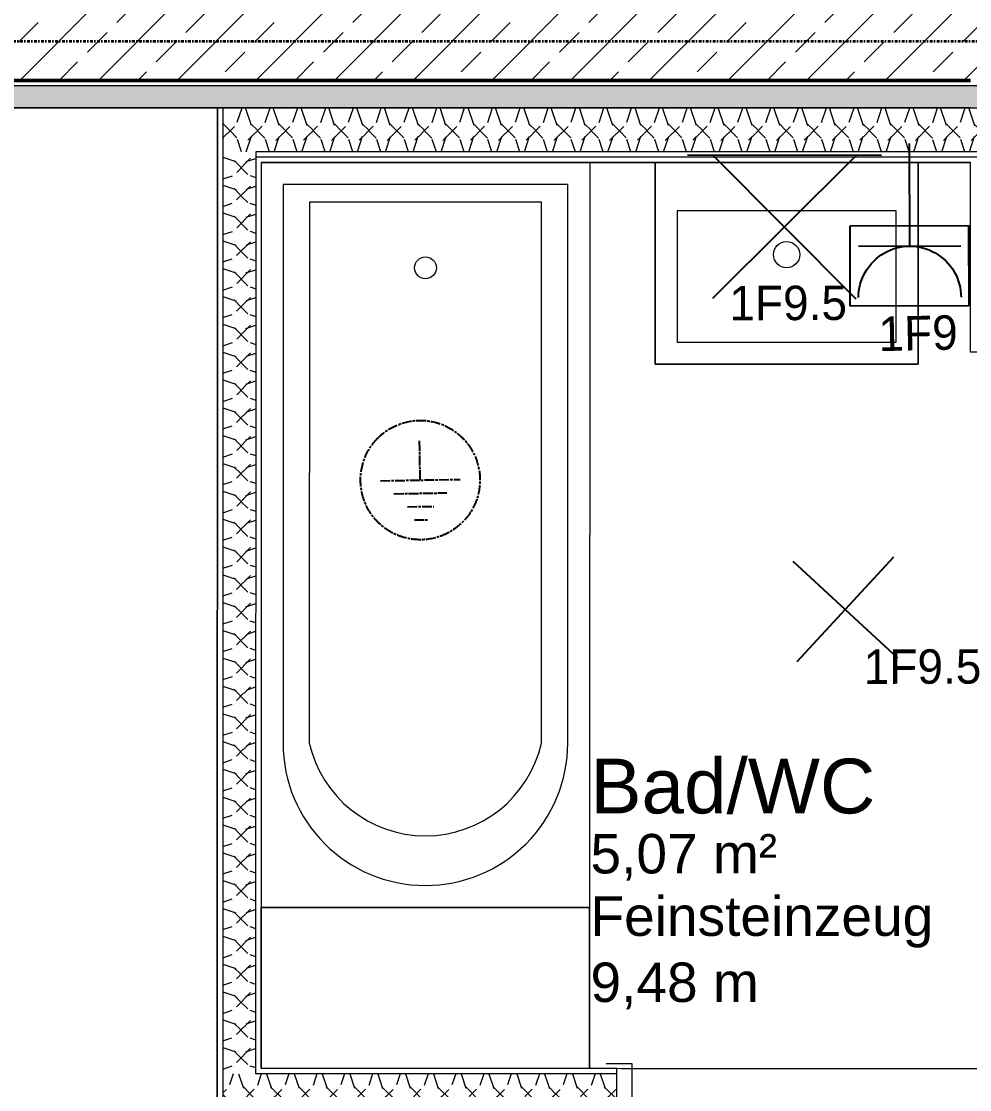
# Model space of a CAD drawing. Header units: metres. Extents: x -17679 to 22565, y -12299 to 33430.
# Drawn here: x -622 to 1543, y 17186 to 19625 of the extents above; entities that cross this region are included whole.
import ezdxf
from ezdxf.enums import TextEntityAlignment as Align

# ---------------------------------------------------------------- set-up
doc = ezdxf.new("R2010")
doc.units = ezdxf.units.M
doc.linetypes.add('ACAD_ISO08W100', pattern=[36, 24, -3, 6, -3])
doc.linetypes.add('Strich Punkt Mittel', pattern=[0.015875, 0.00635, -0.0047625, 0, -0.0047625])
doc.layers.get('0').update_dxf_attribs({"color": 252})
for name, color, linetype, lineweight in [('A_Decken', 8, 'Continuous', 13), ('A_Raeume_', 7, 'Continuous', 5), ('A_Raeume_Beschriftung_', 7, 'Continuous', 9), ('A_Raster_', 1, 'Continuous', 9), ('A_Sanitaer', 3, 'Continuous', 13), ('A_Tueren', 31, 'Continuous', 13), ('A_Waende', 7, 'Continuous', 13)]:
    doc.layers.add(name, color=color, linetype=linetype, lineweight=lineweight)
doc.layers.add('E_ERDUNG', color=150, linetype='ACAD_ISO08W100', true_color=0x0f87ff)
doc.layers.add('E_Steckdose+Schalter', color=150, linetype='Continuous', true_color=0x0b6cf4)
doc.styles.add('Arial_2', font='arial.ttf', dxfattribs={"height": 0.09})
doc.styles.add('Arial_4', font='arial.ttf', dxfattribs={"height": 0.1249999999999999})
doc.styles.add('ET_LEGENDE - Wohnung$0$ROMANS', font='romans.shx', dxfattribs={"width": 0.6})

# ---------------------------------------------------------------- blocks, each defined once
blk = doc.blocks.new('*U543')
for p, q in [((-70.71067811865481, -70.71067811865473), (70.71067811865473, 70.71067811865474)), ((70.7106781186547, -70.71067811865474), (-70.71067811865478, 70.71067811865477))]:
    blk.add_line(p, q)
at = {"style": 'ET_LEGENDE - Wohnung$0$ROMANS', "width": 0.6, "flags": 1}
for tag, p in [('RAUMBUCHNUMMER', (0, -400)), ('ANLAGE', (0, -550))]:
    blk.add_attdef(tag, text='', height=100, dxfattribs=at).set_placement(p, align=Align.MIDDLE)
for tag, p in [('TEILANLAGE_NR', (0, -700)), ('KOMPONENTE', (0, -850)), ('KOMPONENTE_NR', (0, -1000)), ('BEZEICHNUNG', (0, -1150)), ('TYP', (0, -1300)), ('HERSTELLER', (0, -1450)), ('MODEL', (0, -1600)), ('LEISTUNG_MAX', (0, -1750)), ('SPEZIFISCH_1', (0, -1900)), ('SPEZIFISCH_2', (0, -2050)), ('SPEZIFISCH_3', (-9.095e-13, -2200)), ('SPEZIFISCH_4', (0, -2350)), ('SPEZIFISCH_5', (0, -2500)), ('GEWERKE_CODE', (0, -2650)), ('LV_POS', (0, -2800)), ('ZAEHLER', (0, -2950)), ('PLATZHALTER_1', (0, -3100)), ('PLATZHALTER_2', (-9.095e-13, -3250)), ('PLATZHALTER_3', (-9.095e-13, -3400)), ('JOBLISTE_VDMA', (0, -3550)), ('ET_SPEZIFISCH_1', (0, -3700)), ('ET_SPEZIFISCH_2', (0, -3850)), ('ET_SPEZIFISCH_3', (0, -4000)), ('ET_SPEZIFISCH_4', (0, -4149.999999999999)), ('ET_SPEZIFISCH_5', (0, -4299.999999999999)), ('ET_SPEZIFISCH_6', (0, -4449.999999999999)), ('ET_SPEZIFISCH_7', (0, -4599.999999999999))]:
    blk.add_attdef(tag, text='', height=100, dxfattribs=at).set_placement(p, align=Align.MIDDLE_CENTER)
blk = doc.blocks.new('*U557')
for p, q in [((71.76012031211306, 72.89295057388), (-72.64824161156511, 72.89295057388)), ((-72.64824161156511, 72.89295057388), (-72.64824161150813, -25.05839849405378)), ((71.76012031211306, -25.058398494031), (71.76012031211306, 72.89295057388)), ((62.49999999999998, 0), (-62.50000000000003, 0)), ((-1.42e-14, 0), (-1.42e-14, -124.9999999999857)), ((-72.64824161150813, -25.05839849405378), (71.76012031211306, -25.058398494031))]:
    blk.add_line(p, q)
blk.add_arc((-1.42e-14, 62.5), 62.49999999999545, 180, 0)
at = {"style": 'ET_LEGENDE - Wohnung$0$ROMANS', "width": 0.8, "flags": 1}
for tag, p in [('RAUMBUCHNUMMER', (-1.42e-14, -424.9999999999857)), ('ANLAGE', (-7.11e-14, -595.4472819843263)), ('TEILANLAGE_NR', (-7.11e-14, -755.4537253861862)), ('KOMPONENTE', (-7.11e-14, -901.3415913071971)), ('KOMPONENTE_NR', (-7.11e-14, -1063.289201699502)), ('BEZEICHNUNG', (-7.11e-14, -1205.595275481798)), ('TYP', (-1.42e-14, -1346.747756559581)), ('HERSTELLER', (-7.11e-14, -1514.075453492046)), ('MODEL', (-1.42e-14, -1677.25564314158)), ('LEISTUNG_MAX', (-5.258e-13, -1851.504109420363)), ('SPEZIFISCH_1', (-5.258e-13, -2012.846368334653)), ('SPEZIFISCH_2', (-5.258e-13, -2200.001041977929)), ('SPEZIFISCH_3', (-5.258e-13, -2374.249508256711)), ('SPEZIFISCH_4', (-5.258e-13, -2548.497974535494)), ('SPEZIFISCH_5', (-5.258e-13, -2722.746440814277)), ('GEWERKE_CODE', (-5.258e-13, -2896.994907093059)), ('LV_POS', (-5.258e-13, -3071.243373371843)), ('ZAEHLER', (-5.258e-13, -3245.491839650626)), ('PLATZHALTER_1', (-5.258e-13, -3419.740305929408)), ('PLATZHALTER_2', (-5.258e-13, -3593.988772208192)), ('PLATZHALTER_3', (-5.258e-13, -3768.237238486975)), ('JOBLISTE_VDMA', (-5.258e-13, -3942.485704765757))]:
    blk.add_attdef(tag, text='', height=100, dxfattribs=at).set_placement(p, align=Align.MIDDLE)
blk = doc.blocks.new('*U546')
for p, q in [((-70.71067811865481, -70.71067811865473), (70.71067811865473, 70.71067811865474)), ((70.7106781186547, -70.71067811865474), (-70.71067811865478, 70.71067811865477)), ((-95.7106781186548, -70.71067811865473), (95.7106781186547, -70.71067811865474))]:
    blk.add_line(p, q)
at = {"style": 'ET_LEGENDE - Wohnung$0$ROMANS', "width": 0.6, "flags": 1}
for tag, p in [('RAUMBUCHNUMMER', (0, -400)), ('ANLAGE', (0, -550))]:
    blk.add_attdef(tag, text='', height=100, dxfattribs=at).set_placement(p, align=Align.MIDDLE)
for tag, p in [('TEILANLAGE_NR', (0, -700)), ('KOMPONENTE', (0, -850)), ('KOMPONENTE_NR', (0, -1000)), ('BEZEICHNUNG', (0, -1150)), ('TYP', (0, -1300)), ('HERSTELLER', (0, -1450)), ('MODEL', (0, -1600)), ('LEISTUNG_MAX', (0, -1750)), ('SPEZIFISCH_1', (0, -1900)), ('SPEZIFISCH_2', (0, -2050)), ('SPEZIFISCH_3', (-9.095e-13, -2200)), ('SPEZIFISCH_4', (0, -2350)), ('SPEZIFISCH_5', (0, -2500)), ('GEWERKE_CODE', (0, -2650)), ('LV_POS', (0, -2800)), ('ZAEHLER', (0, -2950)), ('PLATZHALTER_1', (0, -3100)), ('PLATZHALTER_2', (-9.095e-13, -3250)), ('PLATZHALTER_3', (-9.095e-13, -3400)), ('JOBLISTE_VDMA', (0, -3550)), ('ET_SPEZIFISCH_1', (0, -3700)), ('ET_SPEZIFISCH_2', (0, -3850)), ('ET_SPEZIFISCH_3', (0, -4000)), ('ET_SPEZIFISCH_4', (0, -4149.999999999999)), ('ET_SPEZIFISCH_5', (0, -4299.999999999999)), ('ET_SPEZIFISCH_6', (0, -4449.999999999999)), ('ET_SPEZIFISCH_7', (0, -4599.999999999999))]:
    blk.add_attdef(tag, text='', height=100, dxfattribs=at).set_placement(p, align=Align.MIDDLE_CENTER)
blk = doc.blocks.new('*U547')
for p, q in [((0, 0), (0, 97.65625)), ((-97.65625, 0), (97.65625, 0)), ((-65.10416666668607, -32.55208333334304), (65.10416666668607, -32.55208333334304)), ((-32.55208333331393, -65.10416666665697), (32.55208333331393, -65.10416666665697)), ((-16.27604166665696, -97.6562499999709), (16.27604166665696, -97.6562499999709))]:
    blk.add_line(p, q)
blk.add_ellipse((0, 0), major_axis=(-103.5800949003736, 103.5800949003736), ratio=0.9999999999999912, start_param=3.926990816987245, end_param=10.21017612416683)
at = {"style": 'ET_LEGENDE - Wohnung$0$ROMANS', "width": 0.6, "flags": 1}
for tag, p in [('RAUMBUCHNUMMER', (0, -424.9999999999995)), ('ANLAGE', (0, -574.9999999999995))]:
    blk.add_attdef(tag, text='', height=100, dxfattribs=at).set_placement(p, align=Align.MIDDLE)
for tag, p in [('TEILANLAGE_NR', (0, -724.9999999999995)), ('KOMPONENTE', (0, -874.9999999999995)), ('KOMPONENTE_NR', (0, -1024.999999999999)), ('BEZEICHNUNG', (0, -1174.999999999999)), ('TYP', (0, -1324.999999999999)), ('HERSTELLER', (0, -1474.999999999999)), ('MODEL', (0, -1625)), ('LEISTUNG_MAX', (0, -1774.999999999999)), ('SPEZIFISCH_1', (0, -1925)), ('SPEZIFISCH_2', (0, -2075)), ('SPEZIFISCH_3', (-9.095e-13, -2225)), ('SPEZIFISCH_4', (0, -2375)), ('SPEZIFISCH_5', (0, -2525)), ('GEWERKE_CODE', (0, -2675)), ('LV_POS', (0, -2825)), ('ZAEHLER', (0, -2975)), ('PLATZHALTER_1', (0, -3125)), ('PLATZHALTER_2', (-9.095e-13, -3275)), ('PLATZHALTER_3', (-9.095e-13, -3424.999999999999)), ('JOBLISTE_VDMA', (0, -3574.999999999999)), ('ET_SPEZIFISCH_1', (0, -3725)), ('ET_SPEZIFISCH_2', (0, -3875)), ('ET_SPEZIFISCH_3', (0, -4024.999999999999)), ('ET_SPEZIFISCH_4', (0, -4174.999999999999)), ('ET_SPEZIFISCH_5', (0, -4324.999999999999)), ('ET_SPEZIFISCH_6', (0, -4474.999999999999)), ('ET_SPEZIFISCH_7', (0, -4624.999999999999))]:
    blk.add_attdef(tag, text='', height=100, dxfattribs=at).set_placement(p, align=Align.MIDDLE_CENTER)
blk = doc.blocks.new('UZ_D1 - SL_0800x2000_Zimmertür_Stahlzarge_GK-7175309-263_PP_03DG_BT2')
at = {"layer": 'A_Tueren', "lineweight": 5}
for p, q in [((-0.400000000000008, 0.0600000000000611), (-0.4600000000000088, 0.0600000000000611)), ((-0.400000000000008, -0.0600000000009659), (-0.400000000000008, 0.0600000000000611)), ((0.3999999999999917, 0.0600000000000649), (0.4599999999999925, 0.060000000000065)), ((0.3999999999999917, -0.0600000000009661), (0.3999999999999917, 0.060000000000065)), ((-0.4600000000000088, -0.0600000000009661), (-0.400000000000008, -0.0600000000009659)), ((0.4599999999999925, -0.0600000000009661), (0.3999999999999917, -0.0600000000009661)), ((0.3999999999999895, -0.0600000000009666), (0.3999999999999883, -0.8600000000009668))]:
    blk.add_line(p, q, dxfattribs=at)
blk.add_arc((0.3999999999999895, -0.0600000000009665), 0.8000000000000008, 179.9999999999999, 269.9999999999999, dxfattribs=at)
blk = doc.blocks.new('Sani_Badewanne - 750x1700-11064927-263_PP_03DG_BT2')
at = {"layer": 'A_Sanitaer', "lineweight": 5}
for p, q in [((-0.375, 0), (0.375, 0)), ((-0.375, 0), (0.375, 0)), ((0.3749999999999999, 0), (0.375, -1.700000000000001)), ((0.3749999999999999, 0), (0.375, -1.700000000000001)), ((0.375, -1.700000000000001), (-0.375, -1.700000000000001)), ((0.375, -1.700000000000001), (-0.375, -1.700000000000001))]:
    blk.add_line(p, q, dxfattribs=at)
at = {"layer": 'A_Sanitaer'}
for p, q in [((-0.375, 0), (0.375, 0)), ((0.3749999999999999, 0), (0.375, -1.700000000000001)), ((0.3249999999999976, -0.0499999999999846), (-0.325, -0.0499999999999846)), ((-0.325, -0.0499999999999846), (-0.325, -1.325000000000001)), ((0.3249999999999977, -1.325000000000001), (0.3249999999999976, -0.0499999999999846)), ((-0.2650000000000001, -0.0899999999999857), (-0.265, -1.325)), ((0.2649999999999975, -0.0899999999999857), (-0.2650000000000001, -0.0899999999999857)), ((0.2649999999999975, -1.325000000000001), (0.2649999999999975, -0.0899999999999858)), ((0.375, -1.700000000000001), (-0.375, -1.700000000000001)), ((0.375, -1.700000000000001), (-0.375, -1.700000000000001)), ((-0.3750000000000001, -1.700000000000001), (-0.375, -2.06742307497845)), ((-0.375, -2.067423074449749), (-0.3750000000000001, -1.700000000000001)), ((-0.3750000000000001, -1.700000000000001), (0.375, -1.700000000000001)), ((0.3749999999999999, -2.06742307497845), (0.375, -1.700000000000001)), ((0.375, -1.700000000000001), (0.3749999999999999, -2.06742307497845))]:
    blk.add_line(p, q, dxfattribs=at)
blk.add_circle((0, -0.2399999999999978), 0.025, dxfattribs=at)
for centre, radius, start, end in [((-1e-16, -1.324999999999999), 0.325000000000002, 180.0000000000001, 269.9999999999998), ((1e-16, -1.264999999999998), 0.2717075633838725, 192.7575321608755, 269.9999999999997), ((1e-16, -1.264999999999998), 0.2717075633838724, 269.9999999999997, 347.2424678391233), ((-1e-16, -1.324999999999999), 0.3250000000000015, 269.9999999999994, 1.972e-13)]:
    blk.add_arc(centre, radius, start, end, dxfattribs=at)
blk = doc.blocks.new('Sani_Waschtisch_Wandbasiert_eckig_einzel - 600 x 460-11409003-263_PP_03DG_BT2')
at = {"layer": 'A_Sanitaer', "lineweight": 5}
for p, q in [((-0.1773537523933027, -0.5225000000019446), (-0.1773537523933028, -0.0625000000009889)), ((-0.1773537523933028, -0.0625000000009889), (-0.1773537523933027, -0.5225000000019446)), ((0.4226462476066953, -0.0625000000009889), (0.4226462476066953, -0.5225000000019446)), ((0.4226462476066953, -0.5225000000019446), (0.4226462476066953, -0.0625000000009889)), ((0.3726462476066701, -0.1725000000010523), (-0.1273537523932997, -0.1725000000010522)), ((-0.1273537523932997, -0.1725000000010523), (-0.1273537523932997, -0.4725000000019685)), ((0.37264624760667, -0.4725000000019685), (0.3726462476066701, -0.1725000000010523)), ((-0.1273537523932997, -0.4725000000019685), (0.37264624760667, -0.4725000000019685)), ((0.4226462476066953, -0.5225000000019446), (-0.1773537523933027, -0.5225000000019446)), ((-0.1773537523933027, -0.5225000000019446), (0.4226462476066953, -0.5225000000019446))]:
    blk.add_line(p, q, dxfattribs=at)
blk.add_circle((0.1226462476066962, -0.2725000000009187), 0.03, dxfattribs=at)
blk = doc.blocks.new('6546546')
at = {"layer": 'A_Waende', "lineweight": 5, "true_color": 0x636466}
h = blk.add_hatch(dxfattribs=at)
h.set_pattern_fill('FP_2', color=251, style=0, pattern_type=2)
h.set_pattern_definition([(45, (0, 0), (-0.0898025612106916, 0.0898025612106916), []), (45, (0.0898, 0), (-0.0898025612106916, 0.0898025612106916), [0.0635, -0.03175])])
h.paths.add_polyline_path([(-45.20820910956318, 75.69640905485576), (-45.20815783824693, 75.69641093558063), (-45.20820910956318, 75.87640905477431), (-45.78065242149278, 75.8764090547743), (-45.78065242149277, 75.69642628213244), (-45.25815934280418, 75.69641093558062)])
h.paths.add_polyline_path([(-46.80812002575559, 75.69645757755703), (-46.80065783726274, 75.69646547660143), (-46.80065242103104, 75.87645697564358), (-50.57815241932683, 75.87649957720282), (-50.57815783581443, 75.69657064673626), (-46.80813861937365, 75.69645757755703)])
h = blk.add_hatch(dxfattribs=at)
h.set_pattern_fill('FP_99', color=251, angle=-112.3599999999974, style=0, pattern_type=2)
h.set_pattern_definition([(224.9980000000026, (-50.64837903435523, 75.69637137401162), (-0.1270123151580843, -0.253995393458589), [0.02245, -0.15715]), (224.9980000000026, (-50.69626006231223, 75.58522999035199), (-0.1270123151580843, -0.253995393458589), [0.02245, -0.15715]), (224.9980000000026, (-50.71207312913273, 75.69662095460731), (-0.1270123151580843, -0.253995393458589), [0.02245, -0.15715]), (224.9980000000026, (-50.75902934524417, 75.58509914611902), (-0.1270123151580843, -0.253995393458589), [0.02245, -0.15715]), (251.5630000000026, (-50.66431083753844, 75.68129896055751), (-0.1270184192439089, -0.507993223254778), [0.0502, -0.35141]), (251.5630000000026, (-50.68001325641685, 75.63261185711762), (-0.1270184192439089, -0.507993223254778), [0.0502, -0.35141]), (251.5630000000026, (-50.727460545299, 75.68024330447896), (-0.1270184192439089, -0.507993223254778), [0.0502, -0.35141]), (251.5630000000026, (-50.74370735119439, 75.63286143771332), (-0.1270184192439089, -0.507993223254778), [0.0502, -0.35141]), (314.9980000000025, (-50.66395060900069, 75.58491498763982), (-0.1269945826249974, 0.2540042599719593), [0.02245, -0.15715]), (314.9980000000025, (-50.71207312913273, 75.69662095460731), (-0.1269945826249974, 0.2540042599719593), [0.02245, -0.15715]), (314.9980000000025, (-50.72764470377821, 75.5851645682355), (-0.1269945826249974, 0.2540042599719593), [0.02245, -0.15715]), (314.9980000000025, (-50.77484241206464, 75.69649011037434), (-0.1269945826249974, 0.2540042599719593), [0.02245, -0.15715]), (288.4330000000026, (-50.68001325641685, 75.63261185711762), (-0.126982954317153, 0.5080020895753165), [0.0502, -0.35141]), (288.4330000000026, (-50.69607590383304, 75.68030872659544), (-0.126982954317153, 0.5080020895753165), [0.0502, -0.35141]), (288.4330000000026, (-50.74370735119439, 75.63286143771332), (-0.126982954317153, 0.5080020895753165), [0.0502, -0.35141]), (288.4330000000026, (-50.75976999861055, 75.68055830719113), (-0.126982954317153, 0.5080020895753165), [0.0502, -0.35141])])
h.paths.add_polyline_path([(-48.13316272680356, 75.6339970728072), (-48.13315971763021, 75.63399752434655), (-48.13316272680356, 75.68399707292043), (-53.12286766343863, 75.68414721984546), (-53.12286728729363, 75.63414722113654), (-48.17815821304358, 75.63399851924056)])
h = blk.add_hatch(dxfattribs=at)
h.set_pattern_fill('FP_24', color=251, angle=-112.3599999999987, style=0, pattern_type=2)
h.set_pattern_definition([(44.99800000000131, (-49.03774124360624, 75.50852061671662), (0.12701231515809, 0.2539953934585862), [0.02245, -0.15715]), (44.99800000000131, (-48.99078502749482, 75.6200424252049), (0.12701231515809, 0.2539953934585862), [0.02245, -0.15715]), (44.99800000000131, (-48.97459153584567, 75.50957627279519), (0.12701231515809, 0.2539953934585862), [0.02245, -0.15715]), (44.99800000000131, (-48.92709093271729, 75.61979284460922), (0.12701231515809, 0.2539953934585862), [0.02245, -0.15715]), (71.56300000000131, (-49.02235382743998, 75.52489826684496), (0.1270184192439203, 0.507993223254775), [0.0502, -0.35141]), (71.56300000000131, (-49.00610702154459, 75.5722801336106), (0.1270184192439203, 0.507993223254775), [0.0502, -0.35141]), (71.56300000000131, (-48.95865973266245, 75.52464868624928), (0.1270184192439203, 0.507993223254775), [0.0502, -0.35141]), (71.56300000000131, (-48.94241292676709, 75.57203055301493), (0.1270184192439203, 0.507993223254775), [0.0502, -0.35141]), (134.9980000000013, (-49.02216966896076, 75.61997700308842), (0.1269945826249916, -0.2540042599719622), [0.02245, -0.15715]), (134.9980000000013, (-48.97459153584567, 75.50957627279519), (0.1269945826249916, -0.2540042599719622), [0.02245, -0.15715]), (134.9980000000013, (-48.95847557418325, 75.61972742249273), (0.1269945826249916, -0.2540042599719622), [0.02245, -0.15715]), (134.9980000000013, (-48.91089744106817, 75.5093266921995), (0.1269945826249916, -0.2540042599719622), [0.02245, -0.15715]), (108.4330000000012, (-49.00610702154459, 75.5722801336106), (0.1269829543171415, -0.5080020895753192), [0.0502, -0.35141]), (108.4330000000012, (-48.99004437412841, 75.52458326413279), (0.1269829543171415, -0.5080020895753192), [0.0502, -0.35141]), (108.4330000000012, (-48.94241292676709, 75.57203055301493), (0.1269829543171415, -0.5080020895753192), [0.0502, -0.35141]), (108.4330000000012, (-48.92727509119652, 75.52471410836576), (0.1269829543171415, -0.5080020895753192), [0.0502, -0.35141])])
h.paths.add_polyline_path([(-48.14816272679684, 75.53399752439176), (-48.13316272680356, 75.53399752439178), (-48.13316272680356, 75.6339970728072), (-49.8851669231616, 75.63399842692915), (-49.8851669231616, 75.53404979362324), (-48.14816882034538, 75.53399797576576)])
h = blk.add_hatch(dxfattribs=at)
h.set_pattern_fill('FP_108', color=251, angle=-112.3600000000047, style=0, pattern_type=2)
h.set_pattern_definition([(314.9939999999952, (-49.89760066067666, 74.4749177999388), (0.2539865257072483, -0.127030047072184), [0.02245, -0.15715]), (314.9939999999952, (-49.78607885218838, 74.42796158382734), (0.2539865257072483, -0.127030047072184), [0.02245, -0.15715]), (314.9939999999952, (-49.8974698164437, 74.41214851700687), (0.2539865257072483, -0.127030047072184), [0.02245, -0.15715]), (314.9939999999952, (-49.78632843278408, 74.36426748904984), (0.2539865257072483, -0.127030047072184), [0.02245, -0.15715]), (341.5589999999952, (-49.88214782239392, 74.45991080860117), (0.5079843544583142, -0.1270538835517032), [0.0502, -0.35141]), (341.5589999999952, (-49.83476595562827, 74.44366400270577), (0.5079843544583142, -0.1270538835517032), [0.0502, -0.35141]), (341.5589999999952, (-49.88147259114403, 74.39583628899501), (0.5079843544583142, -0.1270538835517032), [0.0502, -0.35141]), (341.5589999999952, (-49.83409072437837, 74.37958948309962), (0.5079843544583142, -0.1270538835517032), [0.0502, -0.35141]), (44.99399999999527, (-49.78706908615046, 74.45972665012197), (-0.2540131252473714, -0.1269768494728989), [0.02245, -0.15715]), (44.99399999999527, (-49.8974698164437, 74.41214851700687), (-0.2540131252473714, -0.1269768494728989), [0.02245, -0.15715]), (44.99399999999527, (-49.78639385490055, 74.39565213051578), (-0.2540131252473714, -0.1269768494728989), [0.02245, -0.15715]), (44.99399999999527, (-49.8977193970394, 74.34845442222937), (-0.2540131252473714, -0.1269768494728989), [0.02245, -0.15715]), (18.42899999999528, (-49.83476595562827, 74.44366400270577), (-0.5080109534199421, -0.1269474887713868), [0.0502, -0.35141]), (18.42899999999528, (-49.88246282510608, 74.42760135528961), (-0.5080109534199421, -0.1269474887713868), [0.0502, -0.35141]), (18.42899999999528, (-49.83409072437837, 74.37958948309962), (-0.5080109534199421, -0.1269474887713868), [0.0502, -0.35141]), (18.42899999999528, (-49.88140716902754, 74.36445164752905), (-0.5080109534199421, -0.1269474887713868), [0.0502, -0.35141])])
h.paths.add_polyline_path([(-49.81039365489505, 73.42914374537052), (-49.81017977684013, 75.53404753706283), (-49.88517720623598, 75.53403952074657), (-49.8851797770046, 73.42915145767626)])
h.paths.add_polyline_path([(-49.88539365449843, 73.42915145767626), (-49.88539236911419, 73.42915167177117), (-49.88539365449843, 73.4291527430606)])
h = blk.add_hatch(dxfattribs=at)
h.set_pattern_fill('FP_21', color=251, angle=-112.359999999995, style=0, pattern_type=2)
h.set_pattern_definition([(224.994000000005, (-48.48035842934054, 73.44102735230949), (-0.127030047072141, -0.2539865257072699), [0.02245, -0.15715]), (224.994000000005, (-48.52823945729757, 73.32988596864983), (-0.127030047072141, -0.2539865257072699), [0.02245, -0.15715]), (224.994000000005, (-48.54405252411805, 73.44127693290515), (-0.127030047072141, -0.2539865257072699), [0.02245, -0.15715]), (224.994000000005, (-48.59193355207506, 73.33013554924553), (-0.127030047072141, -0.2539865257072699), [0.02245, -0.15715]), (251.559000000005, (-48.49629023252376, 73.42595493885538), (-0.1270538835516171, -0.5079843544583357), [0.0502, -0.35141]), (251.559000000005, (-48.51253703841914, 73.37857307208974), (-0.1270538835516171, -0.5079843544583357), [0.0502, -0.35141]), (251.559000000005, (-48.5603647521299, 73.42527970760547), (-0.1270538835516171, -0.5079843544583357), [0.0502, -0.35141]), (251.559000000005, (-48.5756867461797, 73.37751741601117), (-0.1270538835516171, -0.5079843544583357), [0.0502, -0.35141]), (314.994000000005, (-48.49647439100295, 73.33087620261192), (-0.1269768494729419, 0.2540131252473499), [0.02245, -0.15715]), (314.994000000005, (-48.54405252411805, 73.44127693290515), (-0.1269768494729419, 0.2540131252473499), [0.02245, -0.15715]), (314.994000000005, (-48.5605489106091, 73.330200971362), (-0.1269768494729419, 0.2540131252473499), [0.02245, -0.15715]), (314.994000000005, (-48.60774661889556, 73.44152651350085), (-0.1269768494729419, 0.2540131252473499), [0.02245, -0.15715]), (288.429000000005, (-48.51253703841914, 73.37857307208974), (-0.126947488771473, 0.5080109534199205), [0.0502, -0.35141]), (288.429000000005, (-48.52767487398971, 73.42588951673889), (-0.126947488771473, 0.5080109534199205), [0.0502, -0.35141]), (288.429000000005, (-48.5756867461797, 73.37751741601117), (-0.126947488771473, 0.5080109534199205), [0.0502, -0.35141]), (288.429000000005, (-48.59174939359587, 73.42521428548898), (-0.126947488771473, 0.5080109534199205), [0.0502, -0.35141])])
h.paths.add_polyline_path([(-47.06322870623256, 73.35386181676078), (-47.06322870623258, 73.42886125235414), (-48.11544670286191, 73.42896945271391), (-48.11544541747778, 73.35396945218515), (-47.08233334617155, 73.35386321650196)])
h.paths.add_polyline_path([(-48.98545440941699, 73.35405891585752), (-48.98545569595224, 73.42905891638618), (-49.88539365529157, 73.42914374537051), (-49.88517977700461, 73.35415143528654), (-48.98545569595224, 73.35405891585752)])
at = {"layer": 'A_Decken', "color": 251, "true_color": 0x636466}
blk.add_line((-49.79767977681259, 75.50904716098381), (-49.79789236957668, 73.44164245991982), dxfattribs=at)
at = {"layer": 'A_Raeume_', "color": 251, "true_color": 0x636466, "flags": 128}
for points in [[(-53.11838645524843, 72.07885117782655), (-51.84826971064965, 72.07885117782655), (-51.84826670368121, 72.07877835606976), (-51.74667138124968, 72.07877529890418), (-49.02573989941529, 72.07869342172867), (-49.0257398994153, 72.1185017704694), (-49.02573989941529, 73.34156305837816), (-49.89790265212246, 73.34165274352317), (-49.89766692318901, 75.63405016964818), (-53.11825768129157, 75.63414708236948), (-53.11828621604576, 75.35665464182443), (-53.1182898857624, 75.35664708321303), (-53.11829439219197, 75.20363757140237), (-53.11835547498525, 73.12965677230137), (-53.11836001340201, 72.97664708424561)], [(-49.79789236957678, 73.44164245992008), (-48.97573475787812, 73.44155791684094), (-47.12567647509795, 73.44136767397076), (-47.12567647509793, 75.07706574010427), (-48.13052538055456, 75.07652407703888), (-48.17817649369023, 75.07649839074129), (-48.17816347907314, 75.50899842715106), (-49.7976797768127, 75.50904716098391)]]:
    blk.add_lwpolyline(points, close=True, dxfattribs=at)
at = {"layer": 'A_Raster_', "color": 251, "linetype": 'Strich Punkt Mittel', "lineweight": 35, "true_color": 0x636466}
blk.add_line((-56.2429987591334, 75.78674111088651), (-32.13434379379429, 75.78601564294082), dxfattribs=at)
at = {"layer": 'A_Waende', "color": 251, "lineweight": 50, "true_color": 0x636466}
blk.add_line((-48.17815783689852, 75.69649842690073), (-53.12286728729356, 75.69664722110814), dxfattribs=at)
at = {"layer": 'A_Waende', "color": 251, "true_color": 0x636466}
for p, q in [((-48.08315821308656, 75.6839955682046), (-53.12286766343848, 75.68414722111373)), ((-49.89766692318893, 75.63405016981338), (-49.89790265212238, 73.34165274352307)), ((-49.88516692316154, 75.6340497936684), (-49.89766692318893, 75.63405016981338)), ((-49.88516692316154, 75.6340497936684), (-49.8854013668042, 73.35415145807266)), ((-49.81017720607152, 75.53404753706269), (-49.81039365489491, 73.4291437453704)), ((-48.13316272680349, 75.53399707301773), (-49.81017720607145, 75.53404753706272)), ((-49.7976797768126, 75.50904716098377), (-48.17816347907308, 75.50899842715094)), ((-48.98544669826211, 73.42905891546083), (-49.81039365489497, 73.42914374537037)), ((-48.98544541287779, 73.44155891539474), (-49.79789236957671, 73.44164245991996)), ((-48.98544669826203, 73.42905891546081), (-48.98544541287779, 73.44155891539474))]:
    blk.add_line(p, q, dxfattribs=at)
at = {"layer": 'A_Waende', "color": 251, "lineweight": 5, "true_color": 0x636466}
for p, q in [((-53.11825768129153, 75.6341470823694), (-48.13315971764378, 75.63399707280709)), ((-48.17815971762338, 75.63399842709435), (-49.88516692316154, 75.6340497936684)), ((-48.98545441056782, 73.3540589158574), (-48.98544669826203, 73.42905891546081))]:
    blk.add_line(p, q, dxfattribs=at)
at = {"layer": 'A_Waende', "color": 251, "lineweight": 18, "true_color": 0x636466}
blk.add_line((-48.16316310293487, 75.52149797577131), (-49.81017849145583, 75.52154753709581), dxfattribs=at)
at = {"layer": 'A_Sanitaer', "color": 251, "true_color": 0x636466}
for name, p, rotation in [('Sani_Badewanne - 750x1700-11064927-263_PP_03DG_BT2', (-49.42267720613847, 75.50902696217452), 359.9941082324638), ('Sani_Waschtisch_Wandbasiert_eckig_einzel - 600 x 460-11409003-263_PP_03DG_BT2', (-48.72080784570922, 75.57151475621518), 359.9982758785824)]:
    blk.add_blockref(name, p, dxfattribs=dict(at, rotation=rotation))
at = {"layer": 'A_Tueren', "color": 251, "true_color": 0x636466, "rotation": 359.9941082324638}
blk.add_blockref('UZ_D1 - SL_0800x2000_Zimmertür_Stahlzarge_GK-7175309-263_PP_03DG_BT2', (-48.55045055671483, 73.39151418428551), dxfattribs=at)
at = {"layer": 'A_Raeume_Beschriftung_', "color": 251, "true_color": 0x636466, "attachment_point": 1}
for s, insert, char_height, width, style in [('Bad/WC', (-49.04593778123285, 74.14850351349395), 0.1249999999999999, 0.7936706249999995, 'Arial_4'), ('5,07 m²', (-49.04593778123285, 73.97652719140862), 0.09, 0.5050631249999997, 'Arial_2'), ('Feinsteinzeug', (-49.04593778123286, 73.8340035603596), 0.09, 0.9099153124999994, 'Arial_2'), ('9,48 m', (-49.04593778123285, 73.68309716688265), 0.09, 0.4569618749999997, 'Arial_2')]:
    blk.add_mtext(s, dxfattribs=dict(at, insert=insert, char_height=char_height, width=width, style=style))

msp = doc.modelspace()

# ---------------------------------------------------------------- block references
at = {"xscale": 1000, "yscale": 1000, "zscale": 1000}
msp.add_blockref('6546546', (49723.13201128368, -56206.72603401612), dxfattribs=at)
at = {"layer": 'E_ERDUNG', "xscale": 0.9299153030073933, "yscale": 0.9299153030073933, "zscale": 0.9299153030073933, "rotation": 1.039281867911562}
msp.add_blockref('*U547', (288.5700317463488, 18577.73975462936), dxfattribs=at)
at = {"layer": 'E_Steckdose+Schalter'}
for name, p, xscale, yscale, zscale, rotation in [('*U557', (1405.941873332452, 19111.57932680798), -1.872466151812783, 1.872466151812784, 1.872466151812784, 180.1645164503591), ('*U546', (1120.036781188711, 19155.4274602738), 2.314256675086783, 2.314256675086783, 2.314256675086783, 179.8961921666944), ('*U543', (1258.994592577441, 18282.54696932935), 1.626603779674895, 1.626603779674895, 1.626603779674895, 182.2804756445144)]:
    msp.add_blockref(name, p, dxfattribs=dict(at, xscale=xscale, yscale=yscale, zscale=zscale, rotation=rotation))

# ---------------------------------------------------------------- texts
at = {"color": 212}
for s, height, rotation, p in [('1F9.5', 78.55367717475453, 0.1777258479535076, (994.3750771294581, 18942.37731822772)), ('1F9', 78.55367717475451, 1.237883726608712, (1335.430740692105, 18871.9434433215)), ('1F9.5', 78.55367717475453, 0.1777258479535076, (1301.11813325064, 18112.36095008922))]:
    msp.add_text(s, height=height, rotation=rotation, dxfattribs=at).set_placement(p)

doc.saveas('drawing.dxf')
